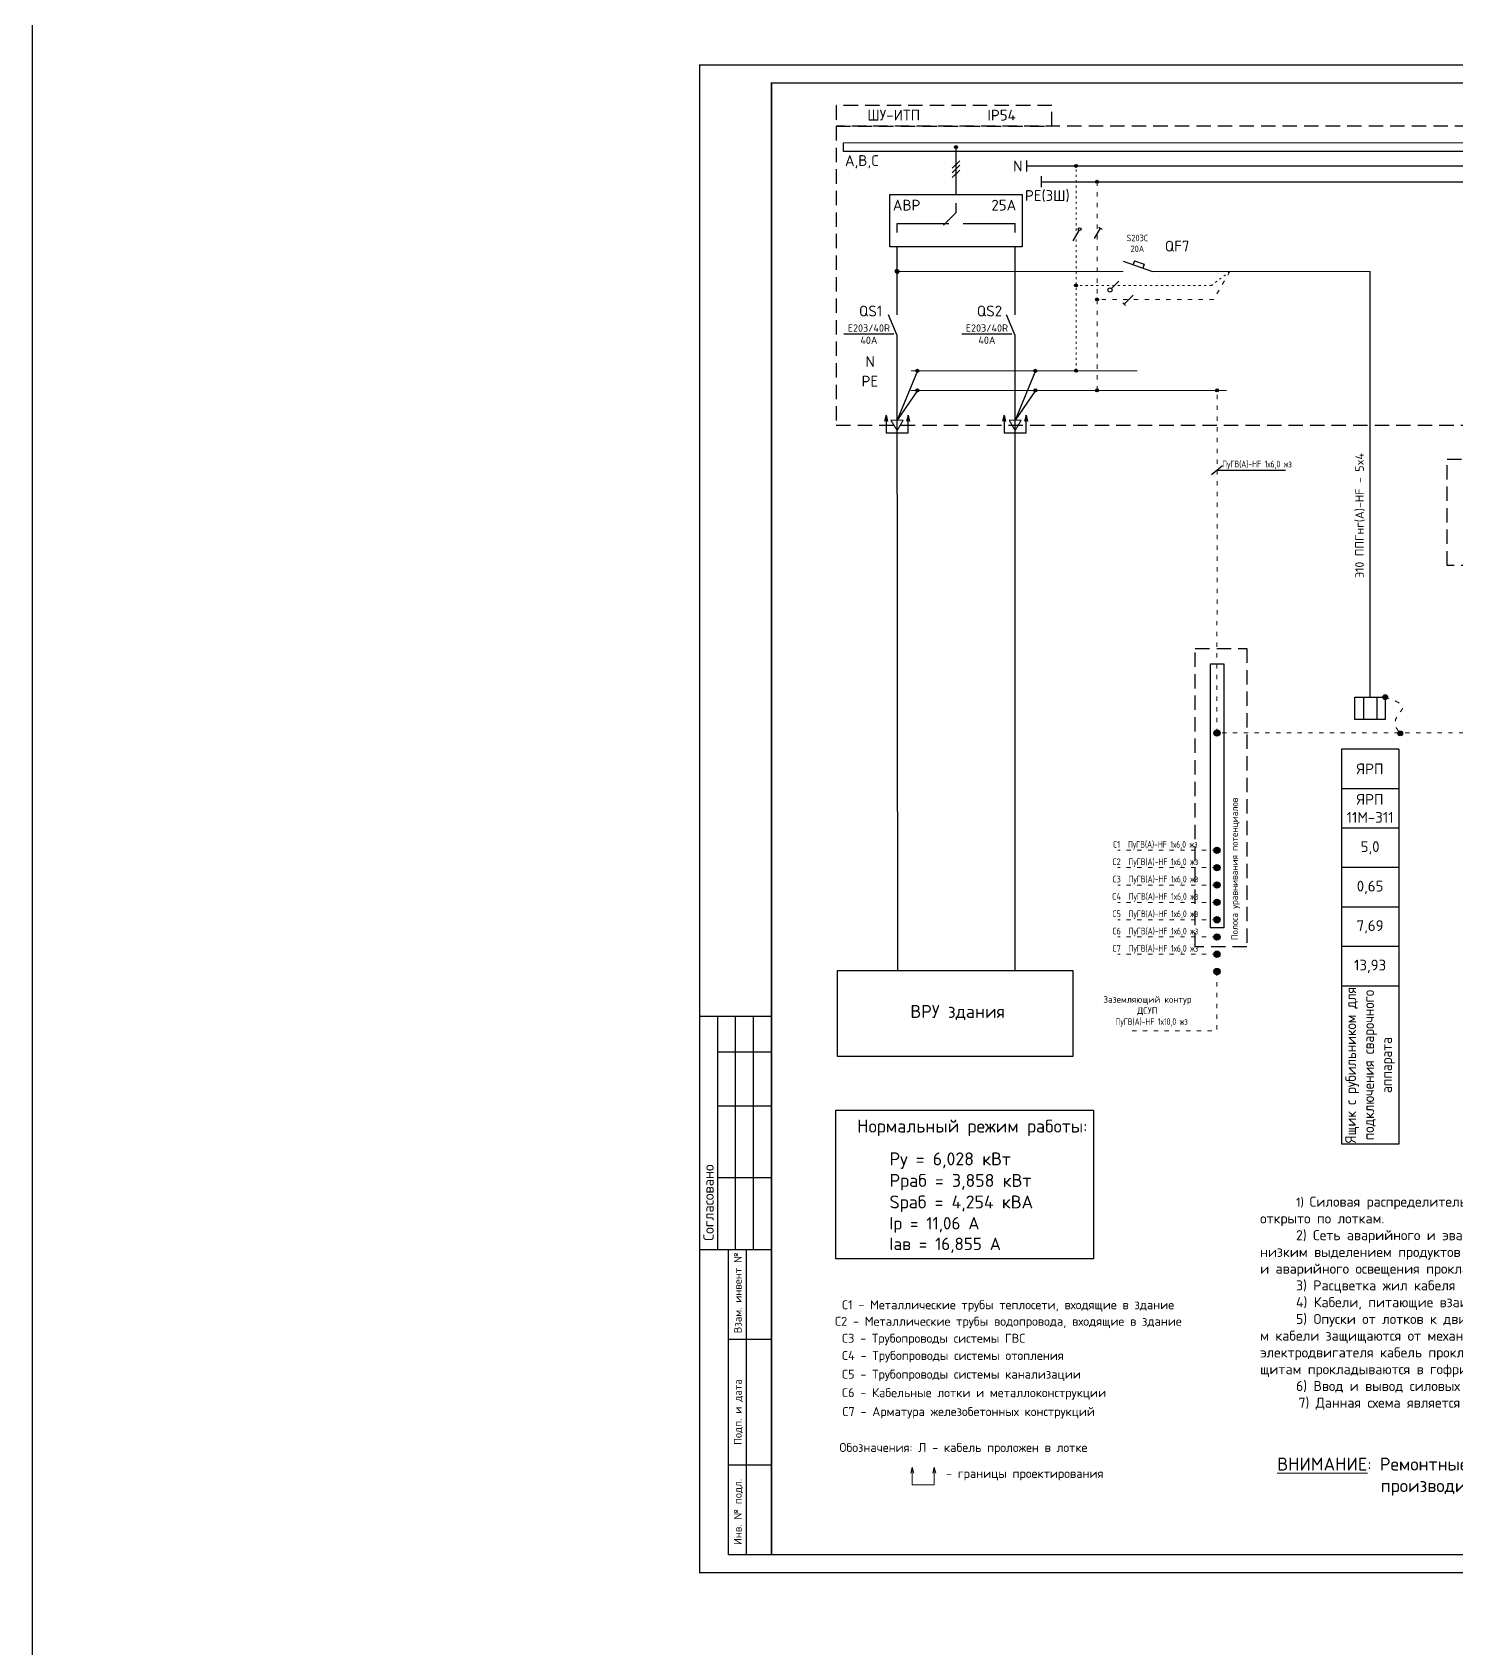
# Model space of a CAD drawing. Header units: millimetres. Extents: x 1606 to 7674, y 609 to 4159.
# Drawn here: x 5072.4 to 5468.9, y 3265.9 to 3715.9 of the extents above; entities that cross this region are included whole.
import ezdxf

# ---------------------------------------------------------------- set-up
doc = ezdxf.new("R2010")
doc.units = ezdxf.units.MM
for name, pattern in [('ACAD_ISO03W100', [30, 12, -18]), ('K5LT_BASIC', [0]), ('K5LT_DASHED', [6, 4, -2])]:
    doc.linetypes.add(name, pattern=pattern)
doc.layers.add('24VDC', color=7, linetype='Continuous')
doc.layers.add('Рамка', color=7, linetype='Continuous', lineweight=50)

# ---------------------------------------------------------------- blocks, each defined once
blk = doc.blocks.new('A$C38911494')
blk.add_line((2.29, 0), (0, 2.7))

msp = doc.modelspace()

# ---------------------------------------------------------------- hatches: boundary and pattern name
at = {"layer": '24VDC'}
h = msp.add_hatch(color=7, dxfattribs=at)
h.dxf.hatch_style = 1
h.paths.add_polyline_path([(5329.71077, 3684.34642), (5329.71077, 3683.5133, 0.430621302), (5330.1512, 3683.92986, 0.430621302)])
h.paths.add_polyline_path([(5329.71077, 3684.34642, 0.397994003), (5329.31679, 3683.92986, 0.397994003), (5329.71077, 3683.5133)])
h = msp.add_hatch(color=7, dxfattribs=at)
h.dxf.hatch_style = 1
h.paths.add_polyline_path([(5363.13526, 3679.0958), (5363.13526, 3678.26268, 0.430621302), (5363.57568, 3678.67924, 0.430621302)])
h.paths.add_polyline_path([(5363.13526, 3679.0958, 0.397994003), (5362.74127, 3678.67924, 0.397994003), (5363.13526, 3678.26268)])
h = msp.add_hatch(color=7, dxfattribs=at)
h.dxf.hatch_style = 1
h.paths.add_polyline_path([(5368.98955, 3674.69343), (5368.98955, 3673.86032, 0.430621302), (5369.42998, 3674.27688, 0.430621302)])
h.paths.add_polyline_path([(5368.98955, 3674.69343, 0.397994003), (5368.59557, 3674.27688, 0.397994003), (5368.98955, 3673.86032)])
h = msp.add_hatch(dxfattribs=at)
h.set_pattern_fill('ANSI31', color=256, scale=0.010761, style=0)
h.set_pattern_definition([(45, (5291.360014, 3633.7820811), (-0.000951172354, 0.000951172354), [])])
edge = h.paths.add_edge_path()
edge.add_arc((5313.29591, 3649.27587), 0.51524, 0, 360)
h = msp.add_hatch(color=7, dxfattribs=at)
h.dxf.hatch_style = 1
h.paths.add_polyline_path([(5363.13526, 3645.79706), (5363.13526, 3644.96394, 0.430621302), (5363.57568, 3645.3805, 0.430621302)])
h.paths.add_polyline_path([(5363.13526, 3645.79706, 0.397994003), (5362.74127, 3645.3805, 0.397994003), (5363.13526, 3644.96394)])
h = msp.add_hatch(color=7, dxfattribs=at)
h.dxf.hatch_style = 1
h.paths.add_polyline_path([(5368.99269, 3641.89824), (5368.99269, 3641.06512, 0.430621302), (5369.43312, 3641.48168, 0.430621302)])
h.paths.add_polyline_path([(5368.99269, 3641.89824, 0.397994003), (5368.59871, 3641.48168, 0.397994003), (5368.99269, 3641.06512)])
h = msp.add_hatch(color=7, dxfattribs=at)
h.dxf.hatch_style = 1
h.paths.add_polyline_path([(5318.9382, 3622.03616), (5318.9382, 3621.20305, 0.430621302), (5319.37863, 3621.61961, 0.430621302)])
h.paths.add_polyline_path([(5318.9382, 3622.03616, 0.397994003), (5318.54422, 3621.61961, 0.397994003), (5318.9382, 3621.20305)])
h = msp.add_hatch(color=7, dxfattribs=at)
h.dxf.hatch_style = 1
h.paths.add_polyline_path([(5351.81437, 3622.03616), (5351.81437, 3621.20305, 0.430621302), (5352.2548, 3621.61961, 0.430621302)])
h.paths.add_polyline_path([(5351.81437, 3622.03616, 0.397994003), (5351.42039, 3621.61961, 0.397994003), (5351.81437, 3621.20305)])
h = msp.add_hatch(color=7, dxfattribs=at)
h.dxf.hatch_style = 1
h.paths.add_polyline_path([(5363.13526, 3622.03277), (5363.13526, 3621.19966, 0.430621302), (5363.57568, 3621.61621, 0.430621302)])
h.paths.add_polyline_path([(5363.13526, 3622.03277, 0.397994003), (5362.74127, 3621.61621, 0.397994003), (5363.13526, 3621.19966)])
h = msp.add_hatch(color=7, dxfattribs=at)
h.dxf.hatch_style = 1
h.paths.add_polyline_path([(5318.94202, 3616.57031), (5318.94202, 3615.73719, 0.430621302), (5319.38245, 3616.15375, 0.430621302)])
h.paths.add_polyline_path([(5318.94202, 3616.57031, 0.397994003), (5318.54804, 3616.15375, 0.397994003), (5318.94202, 3615.73719)])
h = msp.add_hatch(color=7, dxfattribs=at)
h.dxf.hatch_style = 1
h.paths.add_polyline_path([(5351.81818, 3616.57031), (5351.81818, 3615.73719, 0.430621302), (5352.25861, 3616.15375, 0.430621302)])
h.paths.add_polyline_path([(5351.81818, 3616.57031, 0.397994003), (5351.4242, 3616.15375, 0.397994003), (5351.81818, 3615.73719)])
h = msp.add_hatch(color=7, dxfattribs=at)
h.dxf.hatch_style = 1
h.paths.add_polyline_path([(5368.99511, 3616.56871), (5368.99511, 3615.7356, 0.430621302), (5369.43554, 3616.15216, 0.430621302)])
h.paths.add_polyline_path([(5368.99511, 3616.56871, 0.397994003), (5368.60113, 3616.15216, 0.397994003), (5368.99511, 3615.7356)])
h = msp.add_hatch(color=7, dxfattribs=at)
h.dxf.hatch_style = 1
h.paths.add_polyline_path([(5402.41529, 3616.56871), (5402.41529, 3615.7356, 0.430621302), (5402.85571, 3616.15216, 0.430621302)])
h.paths.add_polyline_path([(5402.41529, 3616.56871, 0.397994003), (5402.02131, 3616.15216, 0.397994003), (5402.41529, 3615.7356)])
h = msp.add_hatch(color=7, dxfattribs=at)
h.dxf.hatch_style = 1
h.paths.add_polyline_path([(5448.61001, 3530.68118, 1), (5449.95024, 3530.68118, 1)])
h = msp.add_hatch(color=256, dxfattribs=at)
h.paths.add_polyline_path([(5401.51566, 3520.69337, 0.414213562), (5402.41189, 3519.79714), (5402.41189, 3520.69337)])
h.paths.add_polyline_path([(5402.41189, 3520.69337), (5402.41189, 3519.79714, 0.414213562), (5403.30812, 3520.69337)])
h.paths.add_polyline_path([(5402.41189, 3521.5896, 0.414213562), (5401.51566, 3520.69337), (5403.30812, 3520.69337, 0.414213562)])
h = msp.add_hatch(color=7, dxfattribs=at)
h.dxf.hatch_style = 1
h.paths.add_polyline_path([(5452.79722, 3520.60197, 1), (5454.13745, 3520.60197, 1)])
h = msp.add_hatch(color=256, dxfattribs=at)
h.paths.add_polyline_path([(5401.51566, 3488.00987, 0.414213562), (5402.41189, 3487.11363), (5402.41189, 3488.00987)])
h.paths.add_polyline_path([(5402.41189, 3488.00987), (5402.41189, 3487.11363, 0.414213562), (5403.30812, 3488.00987)])
h.paths.add_polyline_path([(5402.41189, 3488.9061, 0.414213562), (5401.51566, 3488.00987), (5403.30812, 3488.00987, 0.414213562)])
h = msp.add_hatch(color=256, dxfattribs=at)
h.paths.add_polyline_path([(5401.51566, 3483.17622, 0.414213562), (5402.41189, 3482.27999), (5402.41189, 3483.17622)])
h.paths.add_polyline_path([(5402.41189, 3483.17622), (5402.41189, 3482.27999, 0.414213562), (5403.30812, 3483.17622)])
h.paths.add_polyline_path([(5402.41189, 3484.07245, 0.414213562), (5401.51566, 3483.17622), (5403.30812, 3483.17622, 0.414213562)])
h = msp.add_hatch(color=256, dxfattribs=at)
h.paths.add_polyline_path([(5401.51566, 3478.34257, 0.414213562), (5402.41189, 3477.44634), (5402.41189, 3478.34257)])
h.paths.add_polyline_path([(5402.41189, 3478.34257), (5402.41189, 3477.44634, 0.414213562), (5403.30812, 3478.34257)])
h.paths.add_polyline_path([(5402.41189, 3479.23881, 0.414213562), (5401.51566, 3478.34257), (5403.30812, 3478.34257, 0.414213562)])
h = msp.add_hatch(color=256, dxfattribs=at)
h.paths.add_polyline_path([(5401.51566, 3473.50893, 0.414213562), (5402.41189, 3472.6127), (5402.41189, 3473.50893)])
h.paths.add_polyline_path([(5402.41189, 3473.50893), (5402.41189, 3472.6127, 0.414213562), (5403.30812, 3473.50893)])
h.paths.add_polyline_path([(5402.41189, 3474.40516, 0.414213562), (5401.51566, 3473.50893), (5403.30812, 3473.50893, 0.414213562)])
h = msp.add_hatch(color=256, dxfattribs=at)
h.paths.add_polyline_path([(5401.51566, 3468.67528, 0.414213562), (5402.41189, 3467.77905), (5402.41189, 3468.67528)])
h.paths.add_polyline_path([(5402.41189, 3468.67528), (5402.41189, 3467.77905, 0.414213562), (5403.30812, 3468.67528)])
h.paths.add_polyline_path([(5402.41189, 3469.57152, 0.414213562), (5401.51566, 3468.67528), (5403.30812, 3468.67528, 0.414213562)])
h = msp.add_hatch(color=256, dxfattribs=at)
h.paths.add_polyline_path([(5401.51566, 3463.85946, 0.414213562), (5402.41189, 3462.96323), (5402.41189, 3463.85946)])
h.paths.add_polyline_path([(5402.41189, 3463.85946), (5402.41189, 3462.96323, 0.414213562), (5403.30812, 3463.85946)])
h.paths.add_polyline_path([(5402.41189, 3464.7557, 0.414213562), (5401.51566, 3463.85946), (5403.30812, 3463.85946, 0.414213562)])
h = msp.add_hatch(color=256, dxfattribs=at)
h.paths.add_polyline_path([(5401.51566, 3459.04364, 0.414213562), (5402.41189, 3458.14741), (5402.41189, 3459.04364)])
h.paths.add_polyline_path([(5402.41189, 3459.04364), (5402.41189, 3458.14741, 0.414213562), (5403.30812, 3459.04364)])
h.paths.add_polyline_path([(5402.41189, 3459.93988, 0.414213562), (5401.51566, 3459.04364), (5403.30812, 3459.04364, 0.414213562)])
h = msp.add_hatch(color=256, dxfattribs=at)
h.paths.add_polyline_path([(5401.51566, 3454.22782, 0.414213562), (5402.41189, 3453.33159), (5402.41189, 3454.22782)])
h.paths.add_polyline_path([(5402.41189, 3454.22782), (5402.41189, 3453.33159, 0.414213562), (5403.30812, 3454.22782)])
h.paths.add_polyline_path([(5402.41189, 3455.12406, 0.414213562), (5401.51566, 3454.22782), (5403.30812, 3454.22782, 0.414213562)])

# ---------------------------------------------------------------- linework, layer by layer
at = {"color": 4, "ltscale": 2}
msp.add_line((5072.43152, 4159.07542), (5072.43152, 608.90193), dxfattribs=at)
at = {"layer": '24VDC'}
for p, q in [((5329.73399, 3670.72057), (5329.73399, 3683.92986)), ((5349.32613, 3678.68167), (5789.84799, 3678.68167)), ((5353.42625, 3674.28161), (5789.84799, 3674.28161)), ((5363.95363, 3660.71716), (5362.25248, 3657.77314)), ((5369.91669, 3661.36906), (5368.21554, 3658.42504)), ((5369.41037, 3661.66163), (5370.42301, 3661.0765)), ((5346.18575, 3454.54574), (5346.17182, 3631.47153)), ((5318.96143, 3621.61961), (5313.31962, 3607.88396)), ((5351.83759, 3621.61961), (5346.18057, 3607.88396)), ((5318.96534, 3616.15384), (5313.31962, 3607.88396)), ((5351.84151, 3616.15384), (5346.18057, 3607.88396)), ((5402.43114, 3593.95612), (5421.4657, 3593.95612)), ((5453.06307, 3516.18058), (5437.06307, 3516.18058)), ((5437.06307, 3516.18058), (5437.06307, 3406.18058)), ((5453.06307, 3516.18058), (5453.06307, 3406.18058)), ((5453.06307, 3505.18058), (5437.06307, 3505.18058)), ((5453.06307, 3494.18058), (5437.06307, 3494.18058)), ((5453.06307, 3483.18058), (5437.06307, 3483.18058)), ((5453.06307, 3472.18058), (5437.06307, 3472.18058)), ((5453.06307, 3461.18058), (5437.06307, 3461.18058)), ((5453.06307, 3450.18058), (5437.06307, 3450.18058)), ((5258.34112, 3376.77385), (5258.34112, 3441.77385)), ((5258.34112, 3441.77385), (5278.34112, 3441.77385)), ((5263.34112, 3376.77385), (5263.34112, 3441.77385)), ((5268.34112, 3376.77385), (5268.34112, 3441.77385)), ((5273.34112, 3376.77385), (5273.34112, 3441.77385)), ((5278.34112, 3431.77385), (5263.34112, 3431.77385)), ((5278.34112, 3416.77385), (5263.34112, 3416.77385)), ((5453.06307, 3406.18058), (5437.06307, 3406.18058)), ((5278.34112, 3396.77385), (5263.34112, 3396.77385)), ((5258.34112, 3376.77385), (5278.34112, 3376.77385)), ((5266.34112, 3376.77385), (5278.34112, 3376.77385)), ((5266.34112, 3291.77385), (5266.34112, 3376.77385)), ((5271.34112, 3291.77385), (5271.34112, 3376.77385)), ((5266.34112, 3351.77385), (5278.34112, 3351.77385)), ((5278.33669, 3291.77385), (5278.33669, 3346.77385)), ((5266.34112, 3316.77385), (5278.34112, 3316.77385)), ((5278.34112, 3291.77385), (5266.34112, 3291.77385))]:
    msp.add_line(p, q, dxfattribs=at)
at = {"layer": '24VDC', "color": 7}
for p, q in [((5330.77958, 3680.11604), (5328.6884, 3678.02486)), ((5330.77958, 3678.87151), (5328.6884, 3676.78033)), ((5330.77958, 3677.53431), (5328.6884, 3675.44313)), ((5349.32613, 3680.22709), (5349.32613, 3677.13626)), ((5353.42625, 3675.82703), (5353.42625, 3672.7362)), ((5376.32369, 3652.14666), (5384.45672, 3649.27587)), ((5379.42538, 3652.23317), (5379.05459, 3651.18271)), ((5379.42538, 3652.23317), (5382.09661, 3651.29028)), ((5382.09661, 3651.29028), (5381.72582, 3650.23982)), ((5373.02369, 3644.50555), (5375.11487, 3646.59673)), ((5445.06307, 3530.68118), (5445.06307, 3649.27587)), ((5376.5668, 3640.16187), (5379.05826, 3642.65333)), ((5376.96708, 3639.76159), (5376.16652, 3640.56215)), ((5313.4979, 3454.54574), (5313.29218, 3631.47985)), ((5443.18206, 3530.68118), (5443.18206, 3524.49452)), ((5446.94408, 3530.68118), (5446.94408, 3524.49452))]:
    msp.add_line(p, q, dxfattribs=at)
at = {"layer": '24VDC', "color": 7, "linetype": 'ACAD_ISO03W100', "lineweight": 20, "ltscale": 0.05}
for p, q in [((5363.15848, 3621.61621), (5363.15848, 3678.67924)), ((5406.00122, 3649.27587), (5400.89889, 3645.37878)), ((5400.90115, 3645.3805), (5363.15848, 3645.3805))]:
    msp.add_line(p, q, dxfattribs=at)
at = {"layer": '24VDC', "color": 4, "linetype": 'ACAD_ISO03W100', "lineweight": 20, "ltscale": 0.1}
for p, q in [((5369.01834, 3616.15216), (5369.01277, 3674.27688)), ((5406.00122, 3649.27587), (5401.50124, 3641.48168)), ((5401.50124, 3641.48168), (5369.01591, 3641.48168)), ((5402.41189, 3520.69049), (5402.43851, 3616.15412)), ((5792.06307, 3520.69337), (5402.41189, 3520.69337)), ((5402.41189, 3488.00987), (5374.80333, 3488.00987)), ((5402.41189, 3483.17622), (5374.80333, 3483.17622)), ((5402.41189, 3478.34257), (5374.80333, 3478.34257)), ((5402.41189, 3473.50893), (5374.80333, 3473.50893)), ((5402.41189, 3468.67528), (5374.80333, 3468.67528)), ((5402.41189, 3463.85946), (5374.80333, 3463.85946)), ((5402.41189, 3459.04364), (5374.80333, 3459.04364)), ((5402.42052, 3454.26003), (5402.42052, 3437.70514)), ((5378.80487, 3437.70514), (5402.42052, 3437.70514))]:
    msp.add_line(p, q, dxfattribs=at)
at = {"layer": '24VDC', "color": 1}
for p, q in [((5329.73399, 3665.68395), (5329.73399, 3668.31131)), ((5326.25879, 3662.20874), (5329.73399, 3665.68395)), ((5313.29591, 3660.12961), (5313.29591, 3662.61407)), ((5313.29591, 3662.61407), (5327.73399, 3662.61407)), ((5331.73399, 3662.61407), (5346.17207, 3662.61407)), ((5346.17207, 3660.09923), (5346.17207, 3662.61407)), ((5313.29591, 3637.17185), (5313.29591, 3656.13685)), ((5346.17207, 3637.17185), (5346.17207, 3656.13685)), ((5313.29218, 3631.47985), (5310.9165, 3637.17185)), ((5346.17182, 3631.47153), (5343.79267, 3637.17185)), ((5310.24547, 3609.20724), (5309.81517, 3607.49918)), ((5310.24547, 3609.20724), (5310.24547, 3604.33249)), ((5310.24547, 3609.20724), (5310.67578, 3607.49918)), ((5316.3737, 3609.20724), (5315.9434, 3607.49918)), ((5316.3737, 3604.33249), (5316.3737, 3609.20724)), ((5316.3737, 3609.20724), (5316.804, 3607.49918)), ((5343.12164, 3609.20724), (5342.69134, 3607.49918)), ((5343.12164, 3609.20724), (5343.12164, 3604.33249)), ((5343.12164, 3609.20724), (5343.55194, 3607.49918)), ((5349.24987, 3609.20724), (5348.81957, 3607.49918)), ((5349.24987, 3604.33249), (5349.24987, 3609.20724)), ((5349.24987, 3609.20724), (5349.68017, 3607.49918)), ((5310.24547, 3604.33249), (5316.3737, 3604.33249)), ((5343.12164, 3604.33249), (5349.24987, 3604.33249))]:
    msp.add_line(p, q, dxfattribs=at)
at = {"layer": '24VDC', "color": 0, "lineweight": 0}
for p, q in [((5313.29591, 3649.27587), (5376.32369, 3649.27587)), ((5384.45672, 3649.27587), (5445.06307, 3649.27587))]:
    msp.add_line(p, q, dxfattribs=at)
at = {"layer": '24VDC', "color": 6}
for p, q in [((5312.41766, 3631.81193), (5298.50718, 3631.81193)), ((5345.29382, 3631.81193), (5331.38334, 3631.81193))]:
    msp.add_line(p, q, dxfattribs=at)
at = {"layer": '24VDC', "lineweight": 0}
for p, q in [((5317.53312, 3316.1488), (5317.10282, 3314.44074)), ((5317.53312, 3316.1488), (5317.53312, 3311.27405)), ((5317.53312, 3316.1488), (5317.96343, 3314.44074)), ((5323.66135, 3316.1488), (5323.23105, 3314.44074)), ((5323.66135, 3311.27405), (5323.66135, 3316.1488)), ((5323.66135, 3316.1488), (5324.09165, 3314.44074)), ((5317.53312, 3311.27405), (5323.66135, 3311.27405))]:
    msp.add_line(p, q, dxfattribs=at)
at = {"layer": '24VDC', "color": 7, "const_width": 0.4}
for points in [[(5258.34112, 3706.77385), (5258.34112, 3286.77385), (5852.34112, 3286.77385), (5852.34112, 3706.77385)], [(5278.34112, 3291.77385), (5847.34112, 3291.77385), (5847.34112, 3701.77385), (5278.34112, 3701.77385)]]:
    msp.add_lwpolyline(points, close=True, dxfattribs=at)
at = {"layer": '24VDC', "color": 7, "linetype": 'K5LT_DASHED', "lineweight": 25}
for points in [[(5296.3456, 3689.73173), (5356.426, 3689.73173), (5356.426, 3695.54206), (5296.3456, 3695.54206)], [(5410.77046, 3544.24045), (5410.76635, 3461.12114), (5396.35731, 3461.12114), (5396.36142, 3544.24045)]]:
    msp.add_lwpolyline(points, close=True, dxfattribs=at)
for points in [[(5296.35084, 3606.41922), (5802.6827, 3606.41922), (5802.6827, 3689.73173), (5296.3456, 3689.73173), (5296.35084, 3606.41922)], [(5482.53688, 3596.97675), (5504.469, 3596.97675), (5504.469, 3567.3539), (5466.497, 3567.3539), (5466.497, 3596.97675), (5480.28136, 3596.97675)]]:
    msp.add_lwpolyline(points, dxfattribs=at)
at = {"layer": '24VDC', "color": 7}
for points in [[(5298.39417, 3685.14267), (5789.84799, 3685.16215), (5789.84799, 3682.69757), (5298.39417, 3682.69757)], [(5440.84601, 3530.68118), (5449.28013, 3530.68118), (5449.28013, 3524.49452), (5440.84601, 3524.49452)]]:
    msp.add_lwpolyline(points, close=True, dxfattribs=at)
at = {"layer": '24VDC', "color": 1}
for points in [[(5311.30346, 3670.72057), (5348.16452, 3670.72057), (5348.16452, 3656.13685), (5311.30346, 3656.13685)], [(5296.67556, 3454.54574), (5362.26532, 3454.54574), (5362.26532, 3430.53183), (5296.67556, 3430.53183)]]:
    msp.add_lwpolyline(points, close=True, dxfattribs=at)
at = {"layer": '24VDC', "color": 7, "const_width": 0.28697}
for points in [[(5317.16925, 3621.61933), (5380.26714, 3621.61982)], [(5317.11058, 3616.15374), (5405.10627, 3616.15413)]]:
    msp.add_lwpolyline(points, dxfattribs=at)
at = {"layer": '24VDC', "color": 1, "lineweight": 0}
for points in [[(5314.99605, 3607.88396), (5311.61277, 3607.88396), (5313.35002, 3604.95448), (5314.99605, 3607.88396)], [(5347.87221, 3607.88396), (5344.48893, 3607.88396), (5346.22618, 3604.95448), (5347.87221, 3607.88396)]]:
    msp.add_lwpolyline(points, dxfattribs=at)
at = {"layer": '24VDC'}
msp.add_lwpolyline([(5404.30156, 3539.92092), (5404.30156, 3466.36495), (5400.57896, 3466.36495), (5400.57896, 3539.92092)], close=True, dxfattribs=at)
at = {"layer": '24VDC', "color": 4, "ltscale": 0.3}
msp.add_lwpolyline([(5296.244, 3415.61844), (5367.99142, 3415.61844), (5367.99142, 3374.19505), (5296.244, 3374.19505)], close=True, dxfattribs=at)
at = {"layer": '24VDC', "color": 7}
for centre, radius in [((5329.73399, 3683.92986), 0.4172), ((5363.15848, 3678.67924), 0.4172), ((5369.01277, 3674.27688), 0.4172), ((5363.15848, 3645.3805), 0.4172), ((5369.01591, 3641.48168), 0.4172), ((5372.62341, 3644.10527), 0.56608), ((5318.96143, 3621.61961), 0.4172), ((5351.83759, 3621.61961), 0.4172), ((5363.15848, 3621.61621), 0.4172), ((5318.96524, 3616.15375), 0.4172), ((5351.84141, 3616.15375), 0.4172), ((5369.01834, 3616.15216), 0.4172), ((5402.43851, 3616.15216), 0.4172), ((5449.28013, 3530.68118), 0.67011), ((5453.46734, 3520.60197), 0.67011)]:
    msp.add_circle(centre, radius, dxfattribs=at)
at = {"layer": '24VDC'}
for centre, radius in [((5364.15214, 3661.06072), 0.39678), ((5313.29591, 3649.27587), 0.51524), ((5402.41189, 3520.69337), 0.89623), ((5402.41189, 3488.00987), 0.89623), ((5402.41189, 3483.17622), 0.89623), ((5402.41189, 3478.34257), 0.89623), ((5402.41189, 3473.50893), 0.89623), ((5402.41189, 3468.67528), 0.89623), ((5402.41189, 3463.85946), 0.89623), ((5402.41189, 3459.04364), 0.89623), ((5402.41189, 3454.22782), 0.89623)]:
    msp.add_circle(centre, radius, dxfattribs=at)
at = {"layer": '24VDC', "color": 4, "linetype": 'ACAD_ISO03W100', "lineweight": 20, "ltscale": 0.1}
msp.add_spline([(5449.28013, 3530.68118), (5451.46407, 3529.87914), (5453.55166, 3528.67388), (5454.12265, 3527.68488), (5453.58182, 3526.74812), (5452.56034, 3525.24611), (5452.08102, 3524.04314), (5452.20392, 3522.56371), (5453.46734, 3520.60197)], degree=3, dxfattribs=at)

# ---------------------------------------------------------------- block references
at = {"layer": '24VDC', "xscale": 1.11890481813, "yscale": 1.11890481813, "zscale": 1.11890481813, "rotation": 270}
msp.add_blockref('A$C38911494', (5400.89915, 3595.24236), dxfattribs=at)

# ---------------------------------------------------------------- texts
at = {"layer": '24VDC', "color": 7, "lineweight": 0, "width": 55.8168055, "attachment_point": 2}
for s, insert, char_height in [('{\\fISOCPEUR|b0|i0|c204|p34;ШУ-ИТП}', (5312.37098, 3694.32839), 3), ('{\\fISOCPEUR|b0|i0|c0|p34;IP54}', (5342.41117, 3694.32839), 3), ('{\\fISOCPEUR|b0|i0|c204|p34;A,B,C}', (5303.51464, 3681.6834), 3), ('{\\fISOCPEUR|b0|i0|c0|p34;N}', (5346.93478, 3680.15682), 3), ('{\\fISOCPEUR|b0|i0|c204|p34;АВР}', (5315.9518, 3669.25092), 3), ('{\\fISOCPEUR|b0|i0|c0|p34;PE\\fISOCPEUR|b0|i0|c204|p34;(ЗШ)}', (5355.14922, 3671.92871), 3), ('{\\fISOCPEUR|b0|i0|c204|p34;QF\\fISOCPEUR|b0|i0|c0|p34;7}', (5391.31377, 3657.83334), 3), ('{\\fISOCPEUR|b0|i0|c204|p34;QS1}', (5305.94442, 3639.754), 3), ('{\\fISOCPEUR|b0|i0|c204|p34;QS2}', (5339.0386, 3639.754), 3), ('{\\fISOCPEUR|b0|i0|c0|p34;N}', (5305.7961, 3625.67929), 3), ('{\\fISOCPEUR|b0|i0|c204|p34;РЕ}', (5305.73743, 3620.2137), 3), ('{\\fISOCPEUR|b0|i0|c204|p34;ВРУ здания}', (5330.20253, 3444.91502), 3.6)]:
    msp.add_mtext(s, dxfattribs=dict(at, insert=insert, char_height=char_height))
at = {"layer": '24VDC', "color": 3, "lineweight": 0, "insert": (5343.04963, 3669.25092), "char_height": 3, "width": 55.8168055, "attachment_point": 2}
msp.add_mtext('{\\fISOCPEUR|b0|i0|c0|p34;25\\fISOCPEUR|b0|i0|c204|p34;А}', dxfattribs=at)
at = {"layer": '24VDC', "color": 1, "lineweight": 0, "insert": (5380.24981, 3659.50171), "char_height": 1.8, "width": 55.8168055, "attachment_point": 2}
msp.add_mtext('{\\fISOCPEUR|b0|i0|c204|p34;\\W0.8;S203\\fISOCPEUR|b0|i0|c0|p34;C\\P20\\fISOCPEUR|b0|i0|c204|p34;А}', dxfattribs=at)
at = {"layer": '24VDC', "color": 6, "lineweight": 0, "char_height": 2.04, "width": 55.8168055, "attachment_point": 2}
for insert in [(5305.46242, 3634.53175), (5338.33858, 3634.53175)]:
    msp.add_mtext('{\\fISOCPEUR|b0|i0|c204|p34;E203\\fISOCPEUR|b0|i0|c0|p34;/40R\\fISOCPEUR|b0|i0|c204|p34;\\P\\fISOCPEUR|b0|i0|c0|p34;40\\fISOCPEUR|b0|i0|c204|p34;А}', dxfattribs=dict(at, insert=insert))
at = {"layer": '24VDC', "lineweight": 0}
for s, insert, char_height, width, attachment_point in [('{\\fISOCPEUR|b0|i0|c204|p34;\\W0.7;ПуГВ(А)-\\fISOCPEUR|b0|i0|c0|p34;HF\\fISOCPEUR|b0|i0|c204|p34; 1х6,0 жз}', (5413.5639, 3596.54642), 1.8468, 29.37096, 2), ('{\\fISOCPEUR|b0|i0|c204|p34;\\W0.9;С1  \\W0.7;ПуГВ(А)-\\fISOCPEUR|b0|i0|c0|p34;HF\\fISOCPEUR|b0|i0|c204|p34; 1х6,0 жз}', (5385.23988, 3490.57677), 1.8468, 29.37096, 2), ('{\\fISOCPEUR|b0|i0|c204|p34;\\W0.9;С2  \\W0.7;ПуГВ(А)-\\fISOCPEUR|b0|i0|c0|p34;HF\\fISOCPEUR|b0|i0|c204|p34; 1х6,0 жз}', (5385.23988, 3485.74312), 1.8468, 29.37096, 2), ('{\\fISOCPEUR|b0|i0|c204|p34;\\W0.9;С3  \\W0.7;ПуГВ(А)-\\fISOCPEUR|b0|i0|c0|p34;HF\\fISOCPEUR|b0|i0|c204|p34; 1х6,0 жз}', (5385.23988, 3480.90948), 1.8468, 29.37096, 2), ('{\\fISOCPEUR|b0|i0|c204|p34;\\W0.9;С4  \\W0.7;ПуГВ(А)-\\fISOCPEUR|b0|i0|c0|p34;HF\\fISOCPEUR|b0|i0|c204|p34; 1х6,0 жз}', (5385.23988, 3476.07583), 1.8468, 29.37096, 2), ('{\\fISOCPEUR|b0|i0|c204|p34;\\W0.9;С5  \\W0.7;ПуГВ(А)-\\fISOCPEUR|b0|i0|c0|p34;HF\\fISOCPEUR|b0|i0|c204|p34; 1х6,0 жз}', (5385.23988, 3471.24218), 1.8468, 29.37096, 2), ('{\\fISOCPEUR|b0|i0|c204|p34;\\W0.9;С6  \\W0.7;ПуГВ(А)-\\fISOCPEUR|b0|i0|c0|p34;HF\\fISOCPEUR|b0|i0|c204|p34; 1х6,0 жз}', (5385.23988, 3466.42636), 1.8468, 29.37096, 2), ('{\\fISOCPEUR|b0|i0|c204|p34;\\W0.9;С7  \\W0.7;ПуГВ(А)-\\fISOCPEUR|b0|i0|c0|p34;HF\\fISOCPEUR|b0|i0|c204|p34; 1х6,0 жз}', (5385.23988, 3461.61054), 1.8468, 29.37096, 2), ('{\\fISOCPEUR|b0|i0|c204|p34;Заземляющий контур ДСУП\\P  \\W0.7;ПуГВ(А)-\\fISOCPEUR|b0|i0|c0|p34;HF\\fISOCPEUR|b0|i0|c204|p34; 1х10,0 жз}', (5383.03345, 3447.37696), 1.8468, 24.117879, 2), ('{\\fISOCPEUR|b0|i0|c204|p34;С1 - Металлические трубы теплосети, входящие в здание}', (5297.97668, 3362.64219), 2.5, 108.2058933, 1), (' {\\fISOCPEUR|b0|i0|c204|p34;С2 - Металлические трубы водопровода, входящие в здание}', (5295.10358, 3358.04631), 2.5, 108.2058933, 1), ('{\\fISOCPEUR|b0|i0|c204|p34;С3 - Трубопроводы системы ГВС}', (5297.97668, 3353.3188), 2.5, 108.2058933, 1), ('{\\fISOCPEUR|b0|i0|c204|p34;С4 - Трубопроводы системы отопления}', (5297.97668, 3348.51661), 2.5, 108.2058933, 1), ('{\\fISOCPEUR|b0|i0|c204|p34;С5 - Трубопроводы системы канализации}', (5297.97668, 3343.30045), 2.5, 108.2058933, 1), ('{\\fISOCPEUR|b0|i0|c204|p34;С6 - Кабельные лотки и металлоконструкции}', (5297.97668, 3338.15141), 2.5, 108.2058933, 1), ('{\\fISOCPEUR|b0|i0|c204|p34;С7 - Арматура железобетонных конструкций}', (5298.08656, 3332.89559), 2.5, 108.2058933, 1), ('{\\fISOCPEUR|b0|i0|c204|p34;Обозначения: Л - кабель проложен в лотке}', (5297.23682, 3322.8874), 2.5, 108.2058933, 1), ('{\\fISOCPEUR|b0|i0|c204|p34; - границы проектирования}', (5325.32889, 3315.64886), 2.5, 108.2058933, 1)]:
    msp.add_mtext(s, dxfattribs=dict(at, insert=insert, char_height=char_height, width=width, attachment_point=attachment_point))
at = {"layer": '24VDC', "color": 7, "lineweight": 0, "insert": (5440.92239, 3581.26553), "char_height": 2.4, "width": 40.1622119, "attachment_point": 2, "rotation": 90}
msp.add_mtext('{\\fISOCPEUR|b0|i0|c204|p34;Э10 ППГнг(А)-\\fISOCPEUR|b0|i0|c0|p34;HF\\fISOCPEUR|b0|i0|c204|p34; - \\fISOCPEUR|b0|i0|c0|p34;5\\fISOCPEUR|b0|i0|c204|p34;x\\fISOCPEUR|b0|i0|c0|p34;4}', dxfattribs=at)
at = {"layer": '24VDC', "char_height": 3, "width": 16, "attachment_point": 5}
for s, insert in [('{\\fISOCPEUR|b0|i0|c204|p34;ЯРП}', (5445.06307, 3510.68058)), ('{\\fISOCPEUR|b0|i0|c204|p34;ЯРП\\P11M-311}', (5445.06307, 3499.68058)), ('{\\fISOCPEUR|b0|i0|c0|p34;5,0}', (5445.06307, 3488.68058)), ('{\\fISOCPEUR|b0|i0|c0|p34;0,65}', (5445.06307, 3477.68058)), ('{\\fISOCPEUR|b0|i0|c0|p34;7,69}', (5445.06307, 3466.68058)), ('{\\fISOCPEUR|b0|i0|c0|p34;13,93}', (5445.06307, 3455.68058))]:
    msp.add_mtext(s, dxfattribs=dict(at, insert=insert))
at = {"layer": '24VDC', "lineweight": 0, "rotation": 90}
for s, insert, char_height, width, attachment_point in [('{\\fISOCPEUR|b0|i0|c204|p34;Полоса уравнивания потенциалов}', (5406.38504, 3482.81408), 1.8468, 49.5813067, 2), ('{\\fISOCPEUR|b0|i0|c204|p34;Согласовано}', (5260.78771, 3389.86117), 2.88, 26.1746478, 5), ('{\\fISOCPEUR|b0|i0|c204|p34;Взам. инвент №}', (5267.85588, 3353.45108), 2.16, 62.9489075, 1), ('{\\fISOCPEUR|b0|i0|c204|p34;Подп. и дата}', (5267.85588, 3322.36464), 2.16, 62.9489075, 1), ('{\\fISOCPEUR|b0|i0|c204|p34;Инв. № подл.}', (5267.85588, 3294.47483), 2.16, 62.9489075, 1)]:
    msp.add_mtext(s, dxfattribs=dict(at, insert=insert, char_height=char_height, width=width, attachment_point=attachment_point))
at = {"layer": '24VDC', "insert": (5445.06307, 3428.18058), "char_height": 3, "width": 44, "attachment_point": 5, "rotation": 90}
msp.add_mtext('{\\fISOCPEUR|b0|i0|c204|p34;\\W0.9;\\C7;Ящик с рубильником для подключения сварочного \\Pаппарата}', dxfattribs=at)
at = {"layer": '24VDC', "color": 7, "linetype": 'K5LT_BASIC', "lineweight": 0, "char_height": 3.6, "width": 242.3033875, "attachment_point": 1}
for s, insert in [('{\\fISOCPEUR|b0|i0|c204|p34;Нормальный режим работы:}', (5302.17713, 3412.97412)), ('\\pxt5;{\\fISOCPEUR|b0|i0|c204|p34;Ру = \\fISOCPEUR|b0|i0|c0|p34;6\\fISOCPEUR|b0|i0|c204|p34;,\\fISOCPEUR|b0|i0|c0|p34;028\\fISOCPEUR|b0|i0|c204|p34; кВт\\P\\ptz;Рраб = \\fISOCPEUR|b0|i0|c0|p34;3\\fISOCPEUR|b0|i0|c204|p34;,\\fISOCPEUR|b0|i0|c0|p34;858\\fISOCPEUR|b0|i0|c204|p34; кВт\\PSраб = \\fISOCPEUR|b0|i0|c0|p34;4,254\\fISOCPEUR|b0|i0|c204|p34; кВА \\P\\H0.95833x;Iр = 11,\\fISOCPEUR|b0|i0|c0|p34;06\\fISOCPEUR|b0|i0|c204|p34; А\\PIав = \\fISOCPEUR|b0|i0|c0|p34;16\\fISOCPEUR|b0|i0|c204|p34;,\\fISOCPEUR|b0|i0|c0|p34;855\\fISOCPEUR|b0|i0|c204|p34; А}', (5311.1944, 3403.84063)), ('{\\fISOCPEUR|b0|i0|c204|p34;\\LВНИМАНИЕ\\l: Ремонтные работы с использованием сварочного аппарата\\P^I^Iпроизводить после остановки насосного оборудования}', (5419.21266, 3318.80786))]:
    msp.add_mtext(s, dxfattribs=dict(at, insert=insert))
at = {"layer": 'Рамка', "color": 7, "lineweight": 0, "insert": (5414.43436, 3391.52032), "char_height": 2.5, "width": 177.6535626, "attachment_point": 1}
msp.add_mtext('^I{\\fISOCPEUR|b0|i0|c204|p34;1) \\H1.12x;Силовая распределительная сеть выполняется кабелем марки ППГнг(А)\\fISOCPEUR|b0|i0|c0|p34;-HF\\fISOCPEUR|b0|i0|c204|p34;, проложенным открыто по лоткам. \\P^I2) Сеть аварийного и эвакуационного освещения выполняется огнестойким кабелем с низким выделением продуктов горения и галогенов марки ППГнг-FR\\fISOCPEUR|b0|i0|c0|p34;HF\\fISOCPEUR|b0|i0|c204|p34;. Групповые сети рабочего и аварийного освещения прокладываются отдельно.\\P^I3) Расцветка жил кабеля выполняется согласно п.п. 1.1.29-1.1.31 ПУЭ. \\P^I4) Кабели, питающие взаиморезервируемые двигатели, прокладываются на разных лотках. \\P^I5) Опуски от лотков к двигателям прокладываются по кабельным стойкам, на высоту до 1,5 м кабели защищаются от механических повреждений с помощью такой же стойки. От спуска до электродвигателя кабель прокладывается в стальной трубе и гибком вводе. Опуски от лотков к щитам прокладываются в гофрированных ПВХ-трубах.\\P^I6) Ввод и вывод силовых кабелей снизу.\\P      7) Данная схема является заданием для завода-изготовителя.}', dxfattribs=at)

doc.saveas('drawing.dxf')
